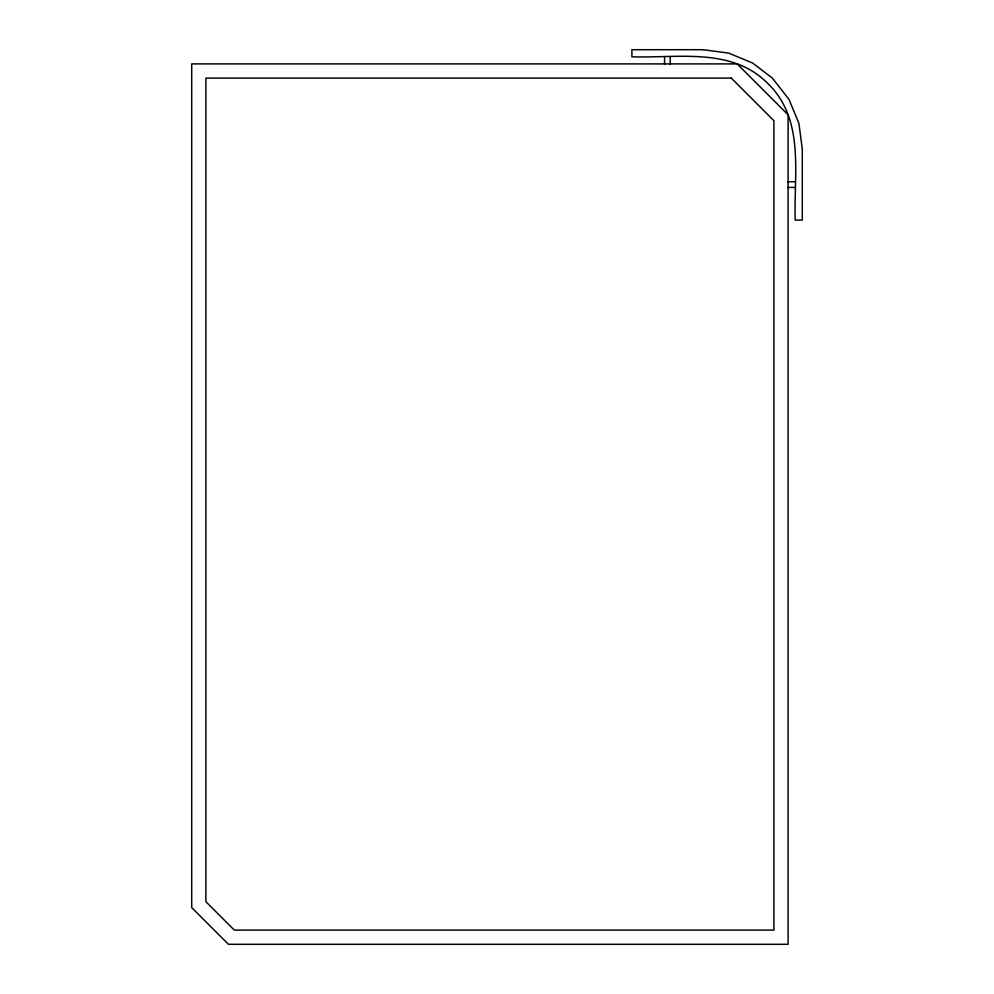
<?xml version="1.0" encoding="UTF-8"?>
<svg xmlns="http://www.w3.org/2000/svg" width="994" height="994" viewBox="0 0 994 994"><rect width="100%" height="100%" fill="white"/><g stroke="black" fill="none" stroke-linecap="round" stroke-linejoin="round"><path stroke-width="1.49" d="M787.596 181.765L795.2 181.765M787.596 187.444L795.2 187.444M670.242 56.795L670.242 64.411M664.564 56.795L664.564 64.411M702.895 49.7L631.898 49.7L631.898 56.795C677.92 58.323 732.193 46.917 768.163 83.831C805.078 119.802 793.684 174.087 795.2 220.096L802.295 220.096L802.295 149.1L798.915 123.368L788.987 99.4L772.375 78.104L752.595 63.02L728.627 53.092L702.895 49.7M737.188 63.902L191.705 63.902L191.705 907.584L228.421 944.3L788.105 944.3L788.105 114.819L737.188 63.902M731.298 78.104L205.895 78.104L205.895 901.695L234.298 930.098L773.904 930.098L773.904 120.696L731.298 78.104"/></g></svg>
